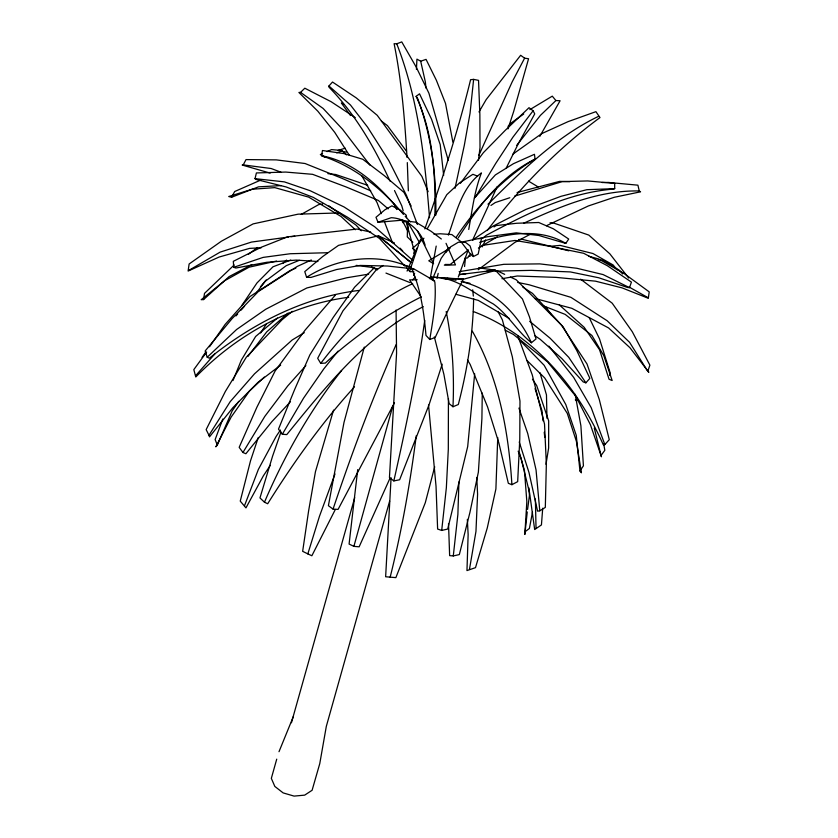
<?xml version="1.0" encoding="UTF-8"?>
<svg xmlns="http://www.w3.org/2000/svg" width="838" height="838" viewBox="0 0 838 838"><rect width="100%" height="100%" fill="white"/><g stroke="black" fill="none" stroke-linecap="round" stroke-linejoin="round"><path stroke-width="1.26" d="M448.424 398.542L448.309 449.283L446.35 487.789L441.699 530.444L437.625 529.05L436.032 486.312L428.543 405.047M482.269 393.106L481.902 418.696L478.372 472.108L469.95 512.322L459.339 554.578L453.285 555.94L449.639 555.625L448.519 523.635M434.912 214.758C435.519 174.733 433.288 133.179 416.13 96.36L419.524 93.814L431.549 119.247L440.212 144.628L443.669 175.383M473.617 298.59C473.072 334.362 467.279 369.83 458.313 404.513L452.981 406.755C454.385 374.9 452.541 342.815 446.183 311.547M407.614 222.835L407.299 236.924L412.862 242.276M408.336 190.813L407.31 162.603M458.92 481.965L457.883 514.417L453.285 555.94M497.741 437.541L495.897 488.983L487.276 527.94L475.502 567.651L466.965 570.584L468.138 534.518L467.342 519.371M416.434 69.428L416.926 59.131L420.686 61.195L426.06 59.383L436.389 80.301L445.512 103.43L452.855 142.041M391.084 477.744L385.637 576.754L395.871 577.633L425.295 502.727L434.702 466.808M474.675 373.842L467.688 446.581L447.691 529.04L441.699 530.444M261.226 247.776L249.598 248.383L219.064 257.057L188.11 271.051L189.126 263.991L221.347 241.239L253.128 223.893L298.119 214.161L339.704 212.925M542.72 508.195L541.432 524.934L534.675 529.543L529.564 492.775L521.058 458.428L518.177 451.169M464.577 266.515L465.509 257.496M478.467 160.362L480.006 147.645L479.87 114.712L478.54 80.364L473.627 79.38L470.055 113.245L464.325 145.278L455.034 188.267M357.711 469.594L349.09 544.061L353.887 546.366L359.146 546.816L389.9 478.425M416.266 435.708C410.149 483.296 401.8 530.643 390.152 577.204M403.047 222.751L403.34 220.205M524.431 470.328L526.84 501.606L524.839 534.466L527.249 511.966M527.584 509.441L529.427 495.593L528.935 487.926M424.73 320.378C417.156 374.366 405.749 427.736 393.85 480.918L399.632 479.765L429.087 404.66L442.192 364.174M276.582 261.047L249.054 267.196L224.699 280.688L201.193 299.7L203.561 299.575L204.514 293.363L234.169 264.986M403.476 214.402C382.138 189.147 356.171 167.789 324.599 156.811L321.624 155.69L322.452 150.515L344.03 153.595L362.77 159.272L384.37 175.676L403.958 192.373L411.133 206.012M468.735 229.465C472.129 210.506 474.486 190.949 481.431 172.921C461.455 187.262 456.385 213.24 448.382 235.111M429.779 339.484C432.817 320.587 436.462 301.408 434.87 282.186L431.224 277.127L463.445 279.117C453.547 298.328 444.517 317.99 435.152 337.494L429.779 339.484L425.987 335.41C423.955 312.207 420.697 288.607 411.081 267.186L404.209 265.248M545.988 464.304L548.639 448.016L548.67 420.865L536.729 385.616L532.455 379.268M469.49 569.222L475.963 531.428L477.587 494.158L476.77 477.492M430.114 279.023L436.2 246.079M501.962 278.719L517.224 275.995L556.055 277.378L595.462 281.159L622.089 287.884L648.308 298.276L649.22 291.875L624.132 273.544L598.615 258.952L588.695 256.239M532.507 512.102L529.396 528.474L524.567 532.099M609.76 375.508L610.232 373.025L599.516 338.877L589.24 317.686M404.911 266.075L379.415 238.411L347.278 217.084L313.276 197.37L286.135 186.958L256.585 179.583L255.014 178.651L256.397 172.942L285.695 172.062L312.595 174.325L346.387 187.063L378.294 200.418L388.151 208.851M436.986 278.384L438.19 273.398M364.3 347.068L343.999 422.436L328.402 505.691L333.053 509.106L338.091 509.389L394.468 402.795M353.887 546.366L392.813 405.917M276.729 759.155L271.334 778.366L274.822 786.421L283.15 792.905L294.075 796.1L304.676 795.136L312.103 790.276L319.77 763.617L326.317 726.368L389.628 501.134M291.446 722.754L354.715 497.667M335.273 509.598L311.862 555.762L307.829 553.887L319.456 516.323L335.011 473.931M333.545 410.107L315.444 471.71L308.604 510.939L302.654 551.331L307.829 553.887M507.996 128.895L513.621 111.643L528.569 58.744L524.619 58.178L520.66 55.287L486.166 99.617L478.98 111.967M258.282 437.467L250.531 460.753L240.244 501.124L245.953 507.88L263.331 475.9L270.349 465.3M409.531 271.449L418.581 244.727M534.791 298.443L571.851 308.311L608.587 327.951L629.935 347.697L648.853 372.292L647.784 371.328L649.89 365.159L632.271 331.701L612.19 303.188L580.619 279.169M333.053 509.106C351.719 453.4 372.271 398.291 396.133 344.596M281.023 431.905L272.58 456.165L259.958 497.929L264.462 502.203L267.689 503.743C293.436 462.607 321.813 422.771 354.474 386.852M424.856 228.931C442.139 179.866 458.25 130.278 470.579 79.704L473.627 79.38M461.968 279.641L492.995 271.166L531.302 270.36L570.311 271.921L598.72 277.755L627.568 287.486L629.495 287.644L631.423 282.113L607.341 265.719L583.657 253.286L548.67 246.089L514.982 240.454L482.08 245.461M458.281 277.095L467.939 250.656M222.814 419L215.136 439.583L217.335 445.114L215.827 446.832L231.152 417.083L249.42 391.084L264.347 377.079M244.57 505.544L258.355 469.448L276.111 436.472L280.395 430.041M232.985 380.567L241.313 360.162L255.642 336.478L277.462 318.021M279.002 751.696L293.29 716.72M432.146 279.997L441.144 258.366L448.697 247.765M478.823 155.407L512.186 81.852L524.619 58.178M407.069 271.072L408.096 268.663M409.122 266.254L416.832 248.195M418.885 243.387L420.425 239.773M217.335 445.114L232.157 410.934L238.767 401.371M472.569 240.15L497.133 186.832M413.616 275.472L414.642 273.167M264.462 502.203C284.543 455.38 309.882 410.411 341.611 370.48M482.227 246.875L485.569 239.94M506.047 168.428L518.02 144.272L534.738 113.884L533.104 110.773L529.019 107.693L505.199 130.393L483.369 152.684L460.355 183.375M270.161 173.11L242.182 165.044L243.261 164.897L246.005 159.597L276.331 159.88L305.084 163.525L342.082 178.358L370.71 190.844M539.777 136.426L560.098 100.749L555.908 100.55L540.426 115.361L516.711 145.341M355.343 229.759L340.982 216.445L308.698 197.129L274.791 187.628L252.049 189.252L228.722 196.521L231.571 197.244L234.692 191.514L260.702 180.097M418.99 243.512L421.535 238.977M427.244 228.753L446.801 194.667L459.496 182.904L472.904 174.314L477.576 176.137M413.584 253.275L414.883 251.044M374.46 267.605L354.6 287.193L333.283 317.33L309.861 354.903L294.557 389.701L278.478 429.171L282.322 434.273L303.513 398.218L323.73 369.013L338.039 351.122M475.303 197.297L495.677 163.494L512.866 137.254L533.104 110.773M290.482 401.706L271.962 421.545L245.88 453.735L242.957 452.499L264.808 416.402L287.717 385.951L305.86 365.609M280.667 365.117L257.863 382.474L232.838 407.718L209.479 436.891L208.976 435.268L230.199 401.643L254.511 373.832L292.221 339.966L304.236 332.707M260.597 332.969L266.274 324.18M458.218 237.929C477.953 206.902 501.292 175.697 535.073 159.157L534.445 154.297L513.485 163.672L495.352 174.933L474.455 197.998M462.775 241.857L487.465 236.725L516.271 232.849L538.855 235.499L565.797 243.397L568.698 239.04L553.373 228.816L538.75 222.499L516.742 223.254L496.117 225.579L494.011 226.941M242.098 305.084L256.983 282.951L272.999 266.788L290.786 260.052M527.05 360.539L544.637 377.886L567.274 413.354L576.418 441.427L581.415 472.8L579.959 470.966L583.416 465.844L580.902 425.83L575.14 394.279M202.063 357.407L205.781 352.075M209.51 346.754L225.16 324.39L250.017 296.516L289.896 270.643L295.845 268.16M456.26 237.164C476.351 207.07 501.114 180.222 531.921 160.854L535.073 159.157M470.589 253.694L467.562 257.905L465.038 258.303M487.203 230.544C519.392 188.183 557.061 149.185 599.987 117.561L595.912 111.663L568.164 121.604L541.715 133.619L512.94 154.098M206.64 352.044L193.819 369.621L195.778 376.985C236.557 335.074 290.357 304.781 348.692 297.281M505.335 330.245L513.411 334.446L547.633 361.932L575.915 396.405L590.402 424.698L601.454 456.783L601.045 455.463L604.816 450.31L603.737 444.035M256.522 292.682L265.227 281.285L286.271 265.646L299.313 260.304M247.901 356.464L266.735 331.858L288.157 313.024M383.186 265.478L375.853 270.37L342.972 310.846L317.686 358.297L320.724 363.367C345.34 331.094 375.047 300.36 412.663 283.715M260.398 286.847L266.201 279.944M445.774 252.594L450.624 246.854L458.459 242.182L465.624 242.423L470.097 245.953L473.376 256.543L478.173 254.103L481.536 238.359L478.865 238.683M335.43 295.028L305.221 329.963L275.105 371.025L256.899 407.216L239.165 447.345L242.957 452.499M235.949 315.947L237.678 313.988M241.124 310.07L244.57 306.163M195.558 375.801L214.884 353.908M534.728 335.619L540.039 339.191L561.91 358.612L583.227 381.939L585.877 382.83L589.868 378.336L576.774 350.525L563.042 326.684L516.229 279.798L510.447 277.074M390.037 181.113C374.293 147.059 355.364 114.188 328.999 87.183L328.936 86L332.508 82.03L356.244 97.889L377.226 115.309L421.902 176.389L428.145 191.724M473.344 311.537C533.586 334.383 577.591 387.041 603.287 444.769L604.847 444.58L609.278 439.688L599.285 399.517L586.998 363.954L561.366 324.997L532.528 293.415L522.86 287.109M412.621 279.902L415.156 277.158M507.975 126.423L511.484 122.736L523.74 113.999M349.268 155.166L334.718 132.341L317.812 111.182L298.883 92.442L300.559 92.379L304.812 88.21L331.104 101.702L355.302 117.655M487.999 204.2C521.603 171.287 555.699 136.887 598.625 116.314M358.853 290.44C303.387 297.26 252.552 323.573 209.364 358.193L207.206 357.25L236.609 329.491L265.698 309.274L306.834 287.979L346.869 277.745L368.668 274.141M203.561 299.575L229.046 276.645L251.756 264.661M282.668 263.541L286.544 260.084M423.965 238.212L412.547 248.415L414.59 250.049M292.284 311.338L282.197 319.624L246.299 357.239L225.37 391.419L206.148 429.611L208.976 435.268M432.963 277.87L429.087 277.724C453.651 274.623 473.082 292.965 493.278 303.953C508.278 314.596 517.402 331.502 531.418 342.742L536.016 338.971L529.427 316.806L522.462 298.998L495.268 270.15L478.634 267.835M468.337 249.86L450.257 264.504L445.198 264.452M482.395 238.463L486.417 235.216C526.254 214.099 567.399 192.813 613.133 189.126L614.704 188.644L614.673 183.417L587.721 180.945L562.246 181.605L514.637 196.123M248.383 254.343L257.517 247.503M478.257 269.721L514.762 242.475L530.59 234.106M529.867 109.631L552.284 96.15L555.908 100.55M472.862 239.825L493.079 226.071L525.918 209.406L561.083 196.291L586.841 189.692L614.704 188.644M490.953 205.446L495.258 202.566L509.797 197.737M519.235 441.972L528.988 472.517L537.577 511.149L539.787 510.813L545.318 507.409L546.345 464.147L544.532 424.133L532.266 374.921L517.8 335.849M450.1 248.017L428.773 260.796L433.026 263.383M478.414 248.069L497.238 236.871M188.634 270.485L220.153 252.123L251.505 242.067L288.398 237.07M301.24 214.392L318.807 204.545L322.63 204.053M419.649 297.679C385.501 315.203 353.489 336.907 325.354 363.074L320.724 363.367M423.295 306.677C366.604 335.137 326.097 386.36 286.785 434.587L282.322 434.273M394.457 242.957L378.315 235.834L338.552 245.356L322.661 256.554L304.77 271.627L306.603 277.305C338.007 257.203 380.557 251.589 414.182 269.553M546.418 225.736L588.402 205.939L614.223 197.297L640.546 191.818L639.268 190.959C598.552 190.111 560.067 206.588 523.698 223.243M467.51 360.047L470.149 364.404L487.58 406.933L498.851 442.925L508.331 483.317L511.903 484.689L517.675 481.641L519.78 439.154L519.979 401.098L512.332 356.799L502.371 319.875L498.201 311.883M311.327 259.99L297.249 266.442L258.387 291.488L232.011 318.712L205.153 350.975L207.206 357.25M322.578 153.574L320.326 154.569L324.526 157.125M327.071 151.594L331.565 149.604L341.81 150.484L346.492 154.852M231.571 197.244L258.544 186.832L281.191 185.607M407.038 157.471C404.681 119.373 401.685 81.15 394.101 43.681L396.751 43.806L401.758 41.9L416.224 67.124L428.93 93.259L448.278 160.446M336.656 152.841L341.506 151.133L346.304 152.16M406.598 217.702L406.252 215.188L399.956 209.929L391.912 205.855L384.956 209.772L375.99 217.283L378.022 222.29L391.231 217.691C406.849 218.446 420.739 230.157 425.065 245.042M370.71 232.084L357.114 229.057L287.486 236.871L261.184 247.273L233.32 261.33L233.739 267.301L263.101 257.402L290.262 253.736L327.323 252.73M338.039 150.4L345.246 148.2M479.692 242.381C507.2 233.236 539.557 227.727 565.797 243.397M468.369 256.533L470.82 255.831M517.098 192.541L559.585 181.385L569.924 181.657M459.172 271.68L503.806 264.316L539.819 263.886L576.89 268.275L603.088 274.581L629.495 287.644M290.943 236.725L294.767 236.201M465.823 273.796L459.423 274.592L495.268 270.15L486.312 271.261M413.783 271.439L410.18 271.795L406.671 267.982M549.906 246.33L560.088 245.377L592.937 253.526L613.123 264.965L617.145 269.867M433.99 234.284L440.212 233.771L451.85 234.577L461.026 241.753L469.615 253.024L473.376 256.543M378.022 222.29L400.344 220.342L415.732 222.196L430.973 231.215L441.354 239.008M518.586 239.511L522.42 239.396L568.845 250.824M444.329 265.175L455.463 264.892L446.026 243.324M417.167 279.735L409.593 279.871L421.378 297.165M602.009 182.527L608.325 182.422L637.907 185.177L639.268 190.959M306.603 277.305L310.992 277.42L336.604 269.522L360.141 265.437L387.523 266.023L413.888 268.925L434.702 280.992M441.762 278.007L443.627 278.08M441.511 278.206L451.839 278.635M455.704 278.792L463.445 279.117M317.927 261.519L296.212 260.094L266.819 262.284L235.845 268.024L233.739 267.301M550.021 222.761L553.813 223.118L588.81 235.09L609.896 253.883L628.636 278.017M327.888 173.665L335.661 174.493L367.704 185.303M255.014 178.651L284.386 181.877L310.06 190.676L344.02 206.934L374.576 226.679L412.788 260.367M356.192 265.374L371.485 267.343L377.519 269.731M243.261 164.897L271.156 168.522L280.95 172.188M598.227 259.633L603.329 260.356L619.282 270.213L622.665 273.984M442.558 278.446L447.534 279.337M463.728 282.217C493.991 289.938 518.67 314.669 531.418 342.742M517.737 282.448L529.145 284.784L570.877 297.322L607.131 320.734L629.589 342.333L647.784 371.328M447.178 278.3L456.029 280.259M461.089 281.369L469.95 283.317M455.903 294.285L478.309 300.402L509.274 318.482M321.624 155.69C353.196 161.776 378.168 184.57 397.903 208.735M575.308 399.904L577.33 400.595L577.214 398.092M371.496 266.882L377.54 269.239M543.569 305.933L565.179 314.386L591.911 335.472L603.821 355.7L612.159 380.525L609.037 379.237L599.568 349.781L584.191 327.323L559.281 304.854M385.962 273.073L410.096 282.636M430.91 277.189L432.733 277.975M496.567 270.548L504.665 274.351M343.622 104.174L341.359 103.011L350.504 115.529M629.223 287.109L648.141 297.72M528.485 181.113L538.164 186.926M328.957 205.886L356.003 225.076L361.346 230.785M300.559 92.379L323.122 108.437L342.491 129.188L369.925 165.107M381.353 121.049L387.418 125.616L406.482 151.249M393.85 480.918L389.45 477.608L396.573 353.186L396.07 310.05M452.981 406.755L449.105 403.602L443.92 374.439L434.335 336.886M411.154 262.608L378.315 235.834L410.107 261.812M529.647 321.279L550.147 338.259L568.719 357.292L585.877 382.83M400.973 219.797L403.926 222.332M328.936 86L350.452 105.001L367.547 127.114L388.822 160.613L406.493 195.453L417.397 224.406M518.732 339.17L544.166 365.316L565.786 404.503L576.251 435.341L579.959 470.966M400.03 248.132L402.69 250.929M405.183 216.267L410.295 221.861M548.848 346.104L573.674 377.404L591.188 407.624L604.847 444.58M416.13 96.36L417.575 98.339C431.664 135.662 436.378 175.393 435.854 215.094M545.622 306.76L551.509 315.182M407.739 222.175L419.377 242.329M361.943 176.011L377.1 202.681L381.311 213.627M393.242 202.649L396.762 209.542M402.051 219.891L407.917 231.382M472.297 331.146C498.799 377.749 508.645 431.738 511.903 484.689M417.376 230.67L433.571 263.708M394.52 190.54L401.8 205.855L403.172 210.799M384.59 222.154L392.54 242.831M396.751 43.806C418.361 99.052 424.876 158.969 429.527 217.712M518.932 408.085L527.751 433.571L536.048 469.94L539.787 510.813M535.032 388.591L541.956 410.672L543.024 420.823M539.997 372.753L546.47 394.918L546.963 418.277M519.403 452.719L524.075 469.071M406.241 221.913L414.768 252.783M594.278 428.124L601.045 455.463M420.686 61.195L425.348 81.894L426.029 88.158M407.299 222.73L408.515 231.539M544.229 432.24L544.763 437.321M472.695 289.812L473.355 296.086M535.377 498.987L536.037 528.338"/></g></svg>
